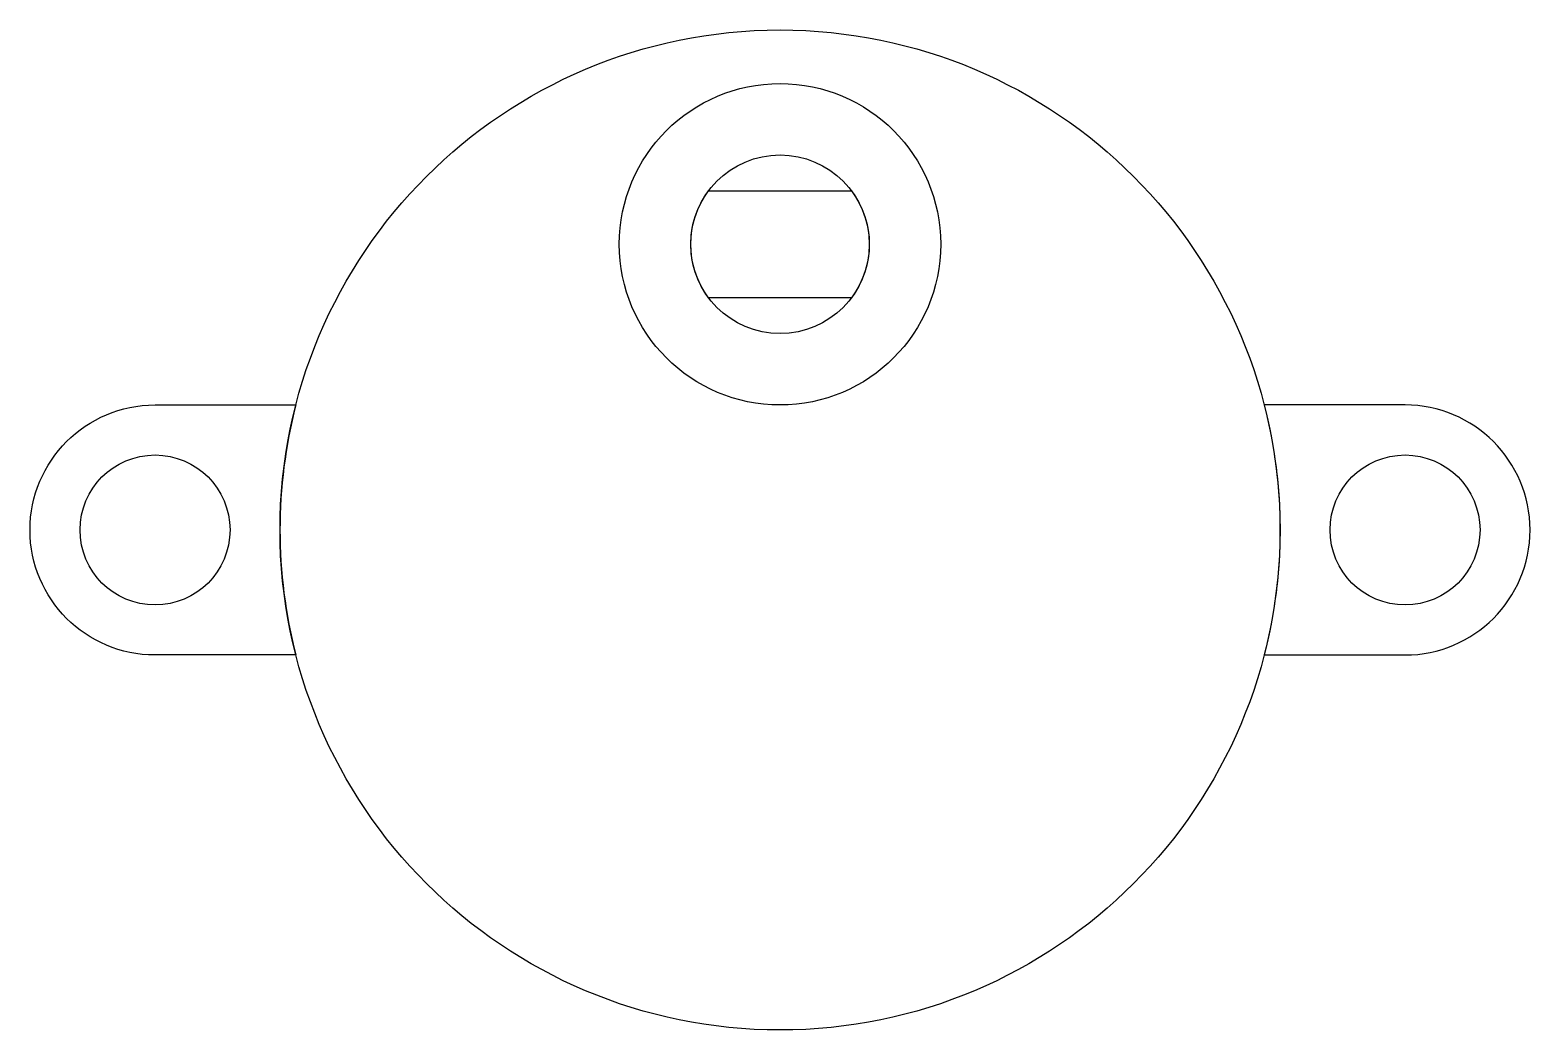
# Model space of a CAD drawing. Header units: millimetres. Extents: x 3757.7 to 3799.7, y 1748 to 1776.
import ezdxf

# ---------------------------------------------------------------- set-up
doc = ezdxf.new("R2010")
doc.units = ezdxf.units.MM

msp = doc.modelspace()

# ---------------------------------------------------------------- linework, layer by layer
at = {"elevation": 19}
for points in [[(3776.718, 1771.453), (3780.718, 1771.453, -0.333333), (3780.718, 1768.453), (3776.718, 1768.453, -0.333333)], [(3765.162, 1758.453), (3761.218, 1758.453, -1), (3761.218, 1765.453), (3765.162, 1765.453, 0.127017)], [(3792.273, 1758.453), (3796.218, 1758.453, 1), (3796.218, 1765.453), (3792.273, 1765.453, -0.127017)]]:
    msp.add_lwpolyline(points, format="xyb", close=True, dxfattribs=at)
for centre, radius in [((3778.718, 1761.953), 14), ((3778.718, 1769.953, 19), 4.5), ((3778.718, 1769.953, 19), 2.5), ((3761.218, 1761.953, 19), 2.1), ((3796.218, 1761.953, 19), 2.1)]:
    msp.add_circle(centre, radius)

doc.saveas('drawing.dxf')
